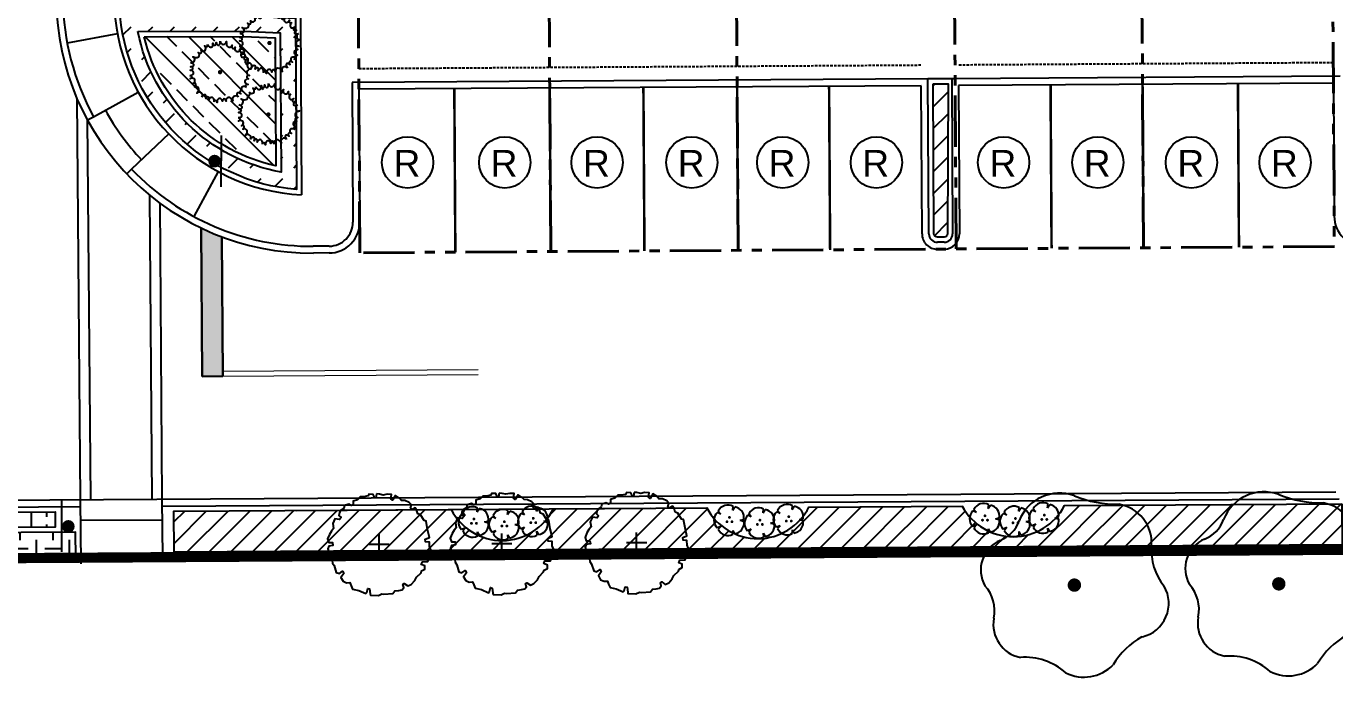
# Model space of a CAD drawing. Header units: feet. Extents: x 919634 to 928945, y 707022 to 708026.
# Drawn here: x 920218.2 to 920346.2, y 707040.5 to 707104.6 of the extents above; entities that cross this region are included whole.
import ezdxf
from ezdxf.enums import TextEntityAlignment as Align

# ---------------------------------------------------------------- set-up
doc = ezdxf.new("R2010")
doc.units = ezdxf.units.FT
doc.header["$LTSCALE"] = 20
doc.header["$MEASUREMENT"] = 0
for name, pattern in [('PHANTOM2', [1.25, 0.625, -0.125, 0.125, -0.125, 0.125, -0.125]), ('Site Plan$0$HIDDEN2', [0.1875, 0.125, -0.0625]), ('Site Plan$0$PHANTOM2', [1.25, 0.625, -0.125, 0.125, -0.125, 0.125, -0.125])]:
    doc.linetypes.add(name, pattern=pattern)
doc.layers.add('-u-site-propline', color=7, linetype='PHANTOM2', true_color=0xd10000)
for name, color, linetype in [('-u-site-root barrier', 7, 'ZIGZAG'), ('-u-site-xref', 7, 'Continuous'), ('L-002', 15, 'Continuous'), ('LK-SHRB-035M', 4, 'Continuous'), ('LK-SHRB-TRNK', 3, 'Continuous'), ('LK-TREE-050M', 2, 'Continuous'), ('LK-TREE-TRNK', 32, 'Continuous'), ('LP-PATT-GRND', 251, 'Continuous'), ('LP-PATT-SHAR', 4, 'Continuous'), ('LP-SHAR-BRDR-CONT', 123, 'Continuous'), ('LP-SHRB', 7, 'Continuous'), ('LP-TREE', 15, 'Continuous'), ('Site Plan$0$-u-site-parking_overhang', 252, 'Site Plan$0$HIDDEN2'), ('Site Plan$0$SP-PARKING DESIGNATION', 254, 'Continuous'), ('Site Plan$0$SP-PAVERS-BANDS', 251, 'Continuous'), ('Site Plan$0$SP-SIGNAGE', 4, 'Continuous')]:
    doc.layers.add(name, color=color, linetype=linetype)
for name, color, linetype, lineweight in [('Site Plan$0$SP-CURB', 3, 'Continuous', 25), ('Site Plan$0$SP-LOT LINES', 252, 'Site Plan$0$PHANTOM2', 40), ('Site Plan$0$SP-PARKING-STRIPE', 252, 'Continuous', 25), ('Site Plan$0$SP-PAVEMENT MARKINGS', 252, 'Continuous', 30), ('Site Plan$0$SP-PAVEMENT MARKINGS-YELLOW', 252, 'Continuous', 18), ('Site Plan$0$SP-SIDEWALK', 2, 'Continuous', 25)]:
    doc.layers.add(name, color=color, linetype=linetype, lineweight=lineweight)
doc.layers.get('-u-site-xref').off()
doc.styles.add('Site Plan$0$ARIAL', font='arial.ttf')
doc.linetypes.add('ZIGZAG', pattern='A,0.0001,-0.2,[131,ltypeshp.shx,S=0.2,R=0,X=-0.2,Y=0],-0.4,[131,ltypeshp.shx,S=0.2,R=180,X=0.2,Y=0],-0.2', length=0.8001)

# ---------------------------------------------------------------- blocks, each defined once
blk = doc.blocks.new('Site Plan')
at = {"layer": 'Site Plan$0$SP-PAVEMENT MARKINGS'}
h = blk.add_hatch(color=256, dxfattribs=at)
h.dxf.hatch_style = 1
edge = h.paths.add_edge_path()
edge.add_line((920237.4354668526, 707070.3095773967), (920237.3382632285, 707083.9577020537))
edge.add_arc((920246.1414358626, 707107.3565087442), 25.00000005927605, 244.3817537220362, 249.3825386016578, ccw=False)
edge.add_line((920235.3321127787, 707084.8141366988), (920235.4231127278, 707070.2969630869))
edge.add_line((920235.4231127278, 707070.2969630869), (920237.4354668526, 707070.3095773967))
at = {"layer": 'Site Plan$0$SP-SIGNAGE'}
h = blk.add_hatch(color=256, dxfattribs=at)
edge = h.paths.add_edge_path()
edge.add_arc((920236.6383727563, 707091.3557813666), 0.6250000000000013, 449.8343584087905, 809.8343584087904)
h = blk.add_hatch(color=256, dxfattribs=at)
edge = h.paths.add_edge_path()
edge.add_arc((920222.3234988974, 707055.6129883267), 0.6250000000000013, 629.8343584087904, 989.8343584087905)
at = {"layer": 'Site Plan$0$-u-site-parking_overhang', "ltscale": 0.1}
for p, q in [((920305.7430475191, 707100.7299799523, 0.00926596939151549), (920250.744208685, 707100.3852233441, 0.00926596939151549)), ((920346.0756730816, 707100.9828023663, 0.00926596939151549), (920309.4096418916, 707100.7529637582, 0.00926596939151549))]:
    blk.add_line(p, q, dxfattribs=at)
at = {"layer": 'Site Plan$0$SP-CURB'}
for p, q in [((920306.4213921047, 707099.4008725825), (920250.0824446949, 707099.0477155914)), ((920306.516454282, 707084.2356538699), (920306.4213921047, 707099.4008725825)), ((920346.7538843387, 707099.6536941605), (920308.7480128027, 707099.4154568514)), ((920309.0847536566, 707099.4175676894), (920308.7480128027, 707099.4154568515)), ((920308.7480128027, 707099.4154568514), (920308.84307498, 707084.2502381388)), ((920250.0824446949, 707099.0477155914), (920250.1682253785, 707085.3813375508)), ((920250.7566214275, 707098.3843910177), (920250.8382121806, 707085.3855429025)), ((920305.7555841416, 707098.7300192444), (920250.7567453074, 707098.3852626361)), ((920305.8464674448, 707084.2314541014), (920305.7555841416, 707098.7300192444)), ((920346.088209704, 707098.9828416583), (920309.422178514, 707098.7530030505)), ((920309.422178514, 707098.7530030505), (920309.5130618172, 707084.2544379075)), ((920346.0880768544, 707098.9827644353), (920346.1695644206, 707085.9830962215)), ((920224.1944318889, 707095.3844989326), (920224.7826115948, 707095.7053487941)), ((920228.523266813, 707090.5770861675), (920228.0380973413, 707090.1150141129)), ((920247.8528764406, 707083.0367587451), (920246.2939438496, 707083.0269866785)), ((920308.0182939845, 707083.4150517469), (920307.3516406739, 707083.4108728744)), ((920308.0224937529, 707082.7450649097), (920307.3558404425, 707082.7408860372)), ((920247.8570762092, 707082.3667719079), (920246.2981436182, 707082.3569998413)), ((920111.9594245148, 707057.5228033102), (920346.3387563669, 707058.9919947557)), ((920231.5259428646, 707057.6022850133), (920346.6446302005, 707058.3238989429)), ((920111.9636242833, 707056.8528164731), (920223.563925882, 707057.5523756329))]:
    blk.add_line(p, q, dxfattribs=at)
for centre, radius, start, end in [((920246.1414358387, 707107.3565086899), 25, 180.4182178489339, 270.3591501271923), ((920246.1414358387, 707107.3565086899), 24.33, 180.4182178489339, 208.6123040433392), ((920246.1414358387, 707107.3565086899), 24.33, 223.6031837825365, 270.3591501271923), ((920247.8382712755, 707085.3667129697), 2.330000000114738, 270.3591501292194, 0.3596275870529472), ((920247.8382712755, 707085.3667129697), 3.000000000114738, 270.3591501292194, 0.3596275870529472), ((920307.3464379758, 707084.2408565681), 1.5, 180.3591501269829, 270.359150126983), ((920307.3464379758, 707084.2408565681), 0.8299999999580905, 180.3591501269829, 270.359150126983), ((920308.0130912862, 707084.2450354405), 0.8299999999580905, 270.359150126983, 0.3591501269830338), ((920308.0130912862, 707084.2450354405), 1.5, 270.359150126983, 0.3591501269830338)]:
    blk.add_arc(centre, radius, start, end, dxfattribs=at)
blk.add_ellipse((920349.1695054824, 707086.001901155), major_axis=(2.999941061832942, 0.01880493364296853), ratio=0.9999999999999992, start_param=3.141592653550989, end_param=4.712388980345885, dxfattribs=at)
at = {"layer": 'Site Plan$0$SP-LOT LINES', "ltscale": 0.4}
for p, q in [((920250.8569675151, 707082.3952305607, 0.009266604901620514), (920250.2928195103, 707172.3934624158, 0.009266604901620514)), ((920269.523268221, 707082.5122390405, 0.009266604901620516), (920268.9591202165, 707172.5104708956, 0.009266604901620514)), ((920287.8562366138, 707082.6271580486, 0.009265969391285416), (920287.292088609, 707172.6253899036, 0.009265969391285416)), ((920309.1891547384, 707082.7608820447, 0.009266604901620514), (920308.6250067336, 707172.7591138995, 0.009266604901620514)), ((920327.5221281091, 707082.8758010839, 0.009266604901620514), (920326.9579801045, 707172.874032939, 0.009266604901620514)), ((920345.6242839074, 707172.9910414381, 0.009265969391512792), (920346.1884319116, 707082.992809583, 0.00926596939151279)), ((920346.1884319116, 707082.992809583, 0.009266604901620514), (920250.8569675151, 707082.3952305607, 0.009266604901620514))]:
    blk.add_line(p, q, dxfattribs=at)
at = {"layer": 'Site Plan$0$SP-PARKING DESIGNATION'}
for centre in [(920255.5200585634, 707091.2284421643), (920265.0231509203, 707091.2284421643), (920274.0569655973, 707091.2284421643), (920283.3254116789, 707091.2284421643), (920292.2225191371, 707091.2284421643), (920301.3820366448, 707091.2284421643), (920313.8263492021, 707091.2284421643), (920323.0490378472, 707091.2284421643), (920332.208555355, 707091.2284421643), (920341.3680877335, 707091.2284421643)]:
    blk.add_circle(centre, 2.510723853571849, dxfattribs=at)
at = {"layer": 'Site Plan$0$SP-PARKING-STRIPE', "const_width": 0.25}
for points in [[(920260.0897699511, 707098.4431258035), (920260.1901962588, 707082.4434409763)], [(920269.422920393, 707098.5015550434), (920269.523346221, 707082.5019466031)], [(920278.6898324764, 707082.5594575091), (920278.5894061686, 707098.5591423362)], [(920287.8563190544, 707082.6169170284), (920287.755892747, 707098.6166018554)], [(920296.8561417694, 707082.6734068264), (920296.7557154619, 707098.6730916533)], [(920318.4219551743, 707098.8091106112), (920318.5223810027, 707082.809502171)], [(920318.5223814825, 707082.809425784), (920318.4219551748, 707098.8091106112)], [(920327.4217778894, 707098.8656004093), (920327.5222037177, 707082.8659919692)], [(920336.754927372, 707098.9241824222), (920336.8553536803, 707082.9244975958)]]:
    blk.add_lwpolyline(points, dxfattribs=at)
at = {"layer": 'Site Plan$0$SP-PAVEMENT MARKINGS'}
for p, q in [((920235.3146894376, 707087.2604689896, -0.0001148072752497463), (920235.3146607912, 707087.2644911038, -0.0001148072752497463)), ((920235.4355068738, 707070.2970407789, -0.0001148072752497463), (920235.3321127787, 707084.8141366988, -0.0001148072752497463)), ((920237.4354683104, 707070.3095774058, -0.0001148072752497463), (920237.3382632285, 707083.9577020537, -0.0001148072752497463)), ((920235.4355068738, 707070.2970407789, -0.0001148072752497463), (920237.4354561494, 707070.3112848776, -0.0001148072752497463))]:
    blk.add_line(p, q, dxfattribs=at)
at = {"layer": 'Site Plan$0$SP-PAVEMENT MARKINGS-YELLOW'}
for p, q in [((920237.4319072843, 707070.8095649068), (920262.431425244, 707070.9662727431)), ((920237.4354683103, 707070.3095774056), (920262.43498627, 707070.466285242))]:
    blk.add_line(p, q, dxfattribs=at)
at = {"layer": 'Site Plan$0$SP-PAVERS-BANDS'}
for p, q in [((920223.5211027187, 707058.2361751723, -0.0001148072752497463), (920223.175908932, 707097.4862442584, 0.0001952772233757988)), ((920224.5210640472, 707058.2449695629, -0.0001148072752497463), (920224.1944318889, 707095.3844989326, 0.000178603478207894)), ((920230.5209627344, 707058.2807656275, -0.0001148072752497463), (920230.3092342301, 707088.0086046116, -0.0001148072752497463)), ((920231.5209373722, 707058.2878876769, -0.0001148072752497463), (920231.3147622397, 707087.2360029067, -0.0001148072752497463))]:
    blk.add_line(p, q, dxfattribs=at)
at = {"layer": 'Site Plan$0$SP-SIDEWALK'}
for p, q in [((920245.0427464002, 707105.3566633796), (920245.151364509, 707088.0518801117)), ((920227.1369079227, 707103.8242546374), (920222.2210962528, 707102.9105831287)), ((920308.7480128027, 707099.4154568515), (920306.4213921047, 707099.4008725825)), ((920224.7826115947, 707095.7053487942), (920229.1720123847, 707098.0997507456)), ((920232.1439345125, 707094.0253850829), (920228.523266813, 707090.5770861675)), ((920236.9732776894, 707090.3390536467), (920234.6017934295, 707085.9372287518)), ((920223.5669420648, 707051.9563035215), (920223.5211027187, 707058.2361751723)), ((920231.5625190239, 707052.5914459334), (920231.5209424816, 707058.287324532)), ((920223.5358037408, 707056.2221732213), (920231.5356508238, 707056.2723197372))]:
    blk.add_line(p, q, dxfattribs=at)
for radius, start, end in [(19.33, 180.4182178489339, 267.0640590204353), (23, 208.6123040433331, 223.6031837824345)]:
    blk.add_arc((920246.1414358387, 707107.3565086899), radius, start, end, dxfattribs=at)
at = {"layer": 'Site Plan$0$SP-SIGNAGE'}
for p, q in [((920237.2705907464, 707093.8515890617), (920237.2561495428, 707088.8563599364)), ((920221.6912809073, 707053.1171806316), (920221.7057221109, 707058.1124097569))]:
    blk.add_line(p, q, dxfattribs=at)
at = {"layer": 'Site Plan$0$SP-PARKING DESIGNATION', "style": 'Site Plan$0$ARIAL'}
for p in [(920255.4520189269, 707089.8494808141, 6.148252897075768e-08), (920264.9551112837, 707089.8494808141, 6.148252897075768e-08), (920273.9889259607, 707089.8494808141, 6.148252897075768e-08), (920283.2573720423, 707089.8494808141, 6.148252897075768e-08), (920292.1544795005, 707089.8494808141, 6.148252897075768e-08), (920301.3139970083, 707089.8494808141, 6.148252897075768e-08), (920313.7583095655, 707089.8494808141, 6.148252897075768e-08), (920322.9809982106, 707089.8494808141, 6.148252897075768e-08), (920332.1405157184, 707089.8494808141, 6.148252897075768e-08), (920341.3000480969, 707089.8494808141, 6.148252897075768e-08)]:
    blk.add_text('R', height=2.6, dxfattribs=at).set_placement(p, align=Align.CENTER)
blk = doc.blocks.new('TREE-SIMP-005')
at = {"layer": 'LK-TREE-050M'}
for centre, radius, start, end in [((-0.08377323303946582, 0.2740128446012839), 0.2410148314504328, 69.66030257962633, 159.1136661743774), ((0.2415069132607073, 1.096206151856158), 0.643263060235758, 247.9484677748395, 270.591019969107), ((0.2135752346658535, 0.2365424991404055), 0.219177793304975, 356.1089469460936, 80.92588036899413), ((-0.4874905437243342, 0.4274506444509818), 0.1908777990837059, 291.996127445669, 339.2865678889345), ((-0.3442528656520381, 0.08553475810633415), 0.1798612492954901, 113.509049978634, 209.6004086586038), ((0.7466102499786018, 0.1943064552262648), 0.315551059145618, 175.025396269356, 219.3558172424032), ((-0.6576237495174837, -0.1441039940954987), 0.2108728950657779, 348.5773534052316, 41.8886302719907), ((0.3365289680545516, -0.102409677929149), 0.1921463519017287, 283.2700858267119, 30.18650749245099), ((-0.265001679921312, -0.2198436052661314), 0.189005064244361, 169.6436695143773, 258.5100727003751), ((0.5861506970211678, -0.664476605715052), 0.4288702278534303, 119.0130174089601, 149.3178692318655), ((-0.2765590912944447, -0.748742478672515), 0.3446705058437789, 48.53128869969259, 94.3414469668017), ((0.0544451531613106, -0.2900011770143003), 0.2252759235935523, 242.8610345167371, 316.3018933739532)]:
    blk.add_arc(centre, radius, start, end, dxfattribs=at)
at = {"layer": 'LK-TREE-TRNK', "const_width": 0.0375}
blk.add_lwpolyline([(-0.01875000000001137, -7.105427357601002e-15, 1), (0.01874999999998295, -7.105427357601002e-15, 1)], format="xyb", close=True, dxfattribs=at)
blk = doc.blocks.new('TREE-SIMP-125')
at = {"layer": 'LK-TREE-050M'}
blk.add_lwpolyline([(-0.02506661354843231, 0.49870568098099), (-0.03163990929274973, 0.4614792071522942), (-0.04259540219993596, 0.4592894174218003), (-0.05793309226999099, 0.4943260950652899), (-0.1017550638987643, 0.49651588802314), (-0.1105194582245019, 0.4789975475877171), (-0.1543414298532468, 0.4702383789836801), (-0.1872079085748339, 0.4702383789836801), (-0.2156921901334954, 0.4417710769863774), (-0.2595141617622687, 0.4286323224666475), (-0.2595141617622687, 0.3979752275114947), (-0.2792340489951926, 0.3826466800339148), (-0.3011450399927469, 0.3957854345536447), (-0.3449670116214918, 0.3826466800339148), (-0.3515403073658092, 0.354179378036612), (-0.3865978846688165, 0.3322814549128452), (-0.3953622789945825, 0.3103835285617293), (-0.3997444761574513, 0.2862958124801196), (-0.3778334903430789, 0.2665876790868467), (-0.3931711804131339, 0.2468795489209299), (-0.4391842506233274, 0.2534489245671168), (-0.4610952364376999, 0.2052734924038901), (-0.4523308421119623, 0.1549082640554644), (-0.4742418279263347, 0.1308205479738547), (-0.4939617151592586, 0.09797366328821511), (-0.5114905038107622, 0.05198802085548238), (-0.500535010903576, 0.0169513399846366), (-0.4632863350191485, 0.0169513399846366), (-0.4589041378562513, -0.01370575174316002), (-0.500535010903576, -0.02027513061671016), (-0.5092994052293136, -0.04655263965616285), (-0.4873884194149412, -0.1275749597323852), (-0.4698596307634375, -0.1341443386059282), (-0.4632863350191485, -0.1866993566848478), (-0.4479486449490651, -0.2129768657243005), (-0.4260376591346926, -0.2808604312808001), (-0.3953622789945825, -0.2918093928426799), (-0.3624958002729954, -0.2677216767610702), (-0.3515403073658092, -0.2918093928426799), (-0.3800245889244991, -0.3312256564018696), (-0.3581136031101266, -0.3684521302305654), (-0.3230560258071193, -0.3837806777081383), (-0.2901895470855607, -0.3815908847502953), (-0.2792340489951926, -0.4122479797054481), (-0.2638963589251375, -0.4450948643910948), (-0.202545598644889, -0.4582336189108247), (-0.1324304440388744, -0.4888907138659704), (-0.1236660497131368, -0.4779417523040905), (-0.1127105568059505, -0.4385254887449008), (-0.0951817681544469, -0.4429050714332448), (-0.08860847241012948, -0.4910805068238204), (-0.08641737382868087, -0.5064090543014004), (-0.007537824896928669, -0.5085988472592504), (0.02751975240607862, -0.4932702997816705), (0.04723963963900246, -0.4954600927395205), (0.1370746814779409, -0.4888907138659704), (0.1567945687108931, -0.4626132048265177), (0.1940432445953206, -0.4582336189108247), (0.2269097233169077, -0.4516642432646307), (0.244438511968383, -0.4297663169135149), (0.2356741176426453, -0.3991092251857182), (0.2488207091312802, -0.3903500533543252), (0.2838782864342591, -0.4144377694359349), (0.3189358637372663, -0.3991092251857182), (0.3539934410402736, -0.3596929583991724), (0.3693311311103287, -0.3268460737135257), (0.4153442013205222, -0.2830502242386501), (0.4197263984834194, -0.2655318838032201), (0.4525928772049781, -0.2480135433677972), (0.4525928772049781, -0.2151666586821506), (0.4175352999019708, -0.1998381112045777), (0.428490792809157, -0.1735606021651179), (0.4832682573450882, -0.1713708092072679), (0.4986059474151716, -0.1275749597323852), (0.4898415530894056, -0.07720973461131564), (0.511752538903778, -0.05312201530234972), (0.5007970459965918, -0.02465471653239604), (0.4986059474151716, 0.01914113294247954), (0.4613572715307157, 0.02352071885817963), (0.4569750743678469, 0.04979822789763944), (0.4986059474151716, 0.06731656833305522), (0.481077158763668, 0.1461490954514346), (0.4657394686935845, 0.229361208485507), (0.4460195814606607, 0.2337407944012), (0.4087709055762048, 0.2906753983958126), (0.3824777225989635, 0.3016243599576924), (0.3715222296917773, 0.3410406235168821), (0.3561845396217223, 0.3607487569101551), (0.3233180609001352, 0.3410406235168821), (0.3101714694115287, 0.356369170994455), (0.321126962318715, 0.3892160589074578), (0.2992159765043425, 0.4133037749890747), (0.2553940048755692, 0.4330119051549843), (0.2203364275725903, 0.4352016981128344), (0.2028076389210867, 0.4570996244639502), (0.161176765873762, 0.4833771335034101), (0.1326924843150721, 0.4373914910706844), (0.117354794245017, 0.4505302455904143), (0.1239280899893345, 0.4943260950652899), (0.07791501977914095, 0.49651588802314), (0.04066634389468504, 0.487756716191754), (0.003417668010257557, 0.49651588802314)], close=True, dxfattribs=at)
at = {"layer": 'LK-TREE-TRNK'}
for p, q in [((-0.09999999999999432, 0), (0.1000000000000227, 0)), ((0, -0.1000000000000014), (0, 0.1000000000000014))]:
    blk.add_line(p, q, dxfattribs=at)
blk = doc.blocks.new('SHRUB-LRG-421')
at = {"layer": 'LK-SHRB-035M'}
for p, q in [((0.1070605847806689, 0.3273411572877905), (0.1226090518030247, 0.4520215615394463)), ((0.1070605847806689, 0.3273411572877905), (0.1765469323739666, 0.4376839616435433)), ((-0.2847589954806651, 0.2000312582911725), (-0.3985323658521303, 0.2533470929504844)), ((-0.2847589954806651, 0.2000312582911725), (-0.3682287763061147, 0.3002145037162407)), ((0.3492184028398952, -0.005960485389671533), (0.4726012543041307, 0.01778040750961551)), ((-0.2847589954806651, -0.2119522290705191), (-0.4058325046575888, -0.2603783826503054)), ((-0.2847589954806651, -0.2119522290705191), (-0.3706232724072152, -0.3036816353641498)), ((0.1070605847806689, -0.3392621280671371), (0.1677669135920894, -0.4492698535837576)), ((0.1070605847806689, -0.3392621280671371), (0.1157028217975551, -0.4693743823489385)), ((0.3492184028398952, -0.005960485389671533), (0.4756331082320884, -0.0379481273089084))]:
    blk.add_line(p, q, dxfattribs=at)
for centre, start, end in [((-0.05022857247180212, 0.1414409158475465), 60.90413336494095, 153.4676079125364), ((0.1238117442153808, 0.08618405869442114), 348.9041333649409, 81.46760791253651), ((-0.1565623821000059, -0.00700595351980482), 132.904133364941, 225.4676079125363), ((-0.04823997391631707, -0.1540080214654722), 204.904133364941, 297.4676079125363), ((0.1250407657126544, -0.09641342650505891), 276.9041333649411, 9.467607912536403)]:
    blk.add_arc(centre, 0.3554337938960817, start, end, dxfattribs=at)
at = {"layer": 'LK-SHRB-TRNK', "const_width": 0.04687499999999999}
for points in [[(-0.02397241328819177, 0.08914721400351056, 1), (0.02290258671183665, 0.08914721400351056, 1)], [(-0.1062937164925586, -0.0534374656917862, 1), (-0.05941871649256569, -0.0534374656917862, 1)], [(0.05834888991621057, -0.0534374656917862, 1), (0.1052238899162035, -0.0534374656917862, 1)]]:
    blk.add_lwpolyline(points, format="xyb", close=True, dxfattribs=at)
blk = doc.blocks.new('TREE-SIMP-050')
at = {"layer": 'LK-TREE-050M'}
for points in [[(-0.5063208654652271, 0.1645136218033301, 0.9238698787882458), (-0.47233222863332, 0.2683866190137891, 0.06820127350311533), (-0.414505700114006, 0.2542992514048521, 0.4181610453704602), (-0.3587322848368615, 0.304667357135699, 0.2374339859578812), (-0.3804403379060943, 0.3441349055462268, 0.0842579139704569), (-0.3573731892427077, 0.3297529989931149, 0.532571963510414), (-0.3181299486578553, 0.3586429804307514, 0.2259684077116941), (-0.3304879564975352, 0.3824677070835349, 0.1212493247515181), (-0.2921296729347489, 0.3655647037487171, 0.4541426145596303), (-0.246218640312037, 0.4083102835007679, 0.2106114980724684), (-0.2682389667170071, 0.4560223980669349, 0.1438807785519845), (-0.2383938047883305, 0.4387016716041785, 0.3522366507910852), (-0.2168579454985604, 0.4559898085478196, 0.1238093590723205), (-0.2175004819817445, 0.477896232070762)], [(-0.217327879187593, 0.4773786169928229, 0.2319409235831661), (-0.1676104671261101, 0.4321676284649527, 0.4036460338651622), (-0.1250247824814039, 0.4596424350364856, 0.1283771511674822), (-0.1267946207183854, 0.5029439559161091, 0.2004560848049677), (-0.1114589603899958, 0.4755629969990025, 0.5121091914827116), (-0.06840131768714741, 0.4833958400625562, 0.2449079070525383), (-0.06887400725514681, 0.5142511698203265, 0.01983770546384903), (-0.05012887402119759, 0.4775730350413312, 0.6492109322906671), (-0.006329458357100748, 0.4869599499713431, 0.09886101778078543), (-1.2281175344242e-05, 0.5364276663579091)], [(-2.842170943040401e-14, 0.5323772633802832, 0.9238698787882456), (0.1092921572607963, 0.5321506702360068, 0.06820127350311533), (0.1137636545370526, 0.4728011374758125, 0.4181610453704602), (0.1789015028607821, 0.4353220680857532, 0.2374339859578812), (0.2097292146456198, 0.4681637965985033, 0.0842579139704569), (0.2031793496502985, 0.4417813810134277, 0.532571963510414), (0.2427821830072787, 0.4133863365660488, 0.2259684077116941), (0.2616220101002682, 0.4325017458724716, 0.1212493247515181), (0.2573996601296926, 0.3907975350497281, 0.4541426145596303), (0.3122404116054156, 0.3603426588818621, 0.2106114980724684), (0.350812673988969, 0.3960290880387731, 0.1438807785519845), (0.3435623464554283, 0.3622922534747062, 0.3522366507910852), (0.3666592882592852, 0.3471527622798334, 0.1238093590723205), (0.3872949804066934, 0.354533307943683)], [(0.3868560364105633, 0.3542092010759319, 0.2319409235831661), (0.3592213564063229, 0.2929541685739423, 0.4036460338651622), (0.3985111505024292, 0.2609429578394611, 0.1283771511674822), (0.4391464340079665, 0.2760070798616283, 0.2004560848049677), (0.4178445742688837, 0.2529608185469385, 0.5121091914827116), (0.438599594038493, 0.2144310484990086, 0.2449079070525383), (0.4677986873574866, 0.2244154242550138, 0.01983770546384903), (0.4387082730014811, 0.1952535761753609, 0.6492109322906671), (0.4611705233974703, 0.156498572736254, 0.09886101778078543), (0.5101692325187912, 0.1657769452493199)], [(-0.5211720524514476, -0.05917299027196066, 0.2319409235831661), (-0.462810321960518, -0.02585988534517014, 0.4036460338651622), (-0.4757807155120304, 0.02313168968483836, 0.1283771511674822), (-0.5175098192026155, 0.03482937933084429, 0.2004560848049677), (-0.4867300001406534, 0.04095327739020149, 0.5121091914827116), (-0.4808739332444532, 0.08432401067994988, 0.2449079070525383), (-0.5103651647825984, 0.09340927744833039, 0.01983770546384903), (-0.4696896209643455, 0.09990279159061544, 0.6492109322906671), (-0.4650823437925737, 0.1444592275059762, 0.09886101778078543), (-0.51017682270259, 0.1657535850656444)], [(0.5063208654651987, 0.1645136218033301, 0.9238698787882456), (0.5398784965242669, 0.06050058232808908, 0.06820127350311533), (0.4848155053022936, 0.03790792147479749, 0.4181610453704602), (0.4692994942432449, -0.0356235230058175, 0.2374339859578812), (0.5100601209908859, -0.05479376694616889, 0.0842579139704569), (0.4829449331386684, -0.05671708992996116, 0.532571963510414), (0.4681775896192164, -0.1031561739481432, 0.2259684077116941), (0.4921792509445595, -0.1151669279406917, 0.1212493247515181), (0.4512114115875363, -0.1240385443683181, 0.4541426145596303), (0.4391938273454059, -0.1856062727152761, 0.2106114980724684), (0.4850531229264163, -0.2112629611253638, 0.1438807785519845), (0.4507270121524414, -0.2147927450960267, 0.3522366507910852), (0.4434658479336235, -0.2414376021704783, 0.1238093590723205), (0.4568619435453058, -0.2587825976176461)], [(-0.312923504070767, -0.430702253493493, 0.9238698787882453), (-0.4012095285382031, -0.3662786175598285, 0.06820127350311533), (-0.3699422657381035, -0.3156355567939642, 0.4181610453704602), (-0.4006102477518994, -0.2470272861133012, 0.2374339859578812), (-0.4448542741631059, -0.2554767282557151, 0.0842579139704569), (-0.4240481272702539, -0.237982819743479, 0.532571963510414), (-0.439397304117108, -0.1917327848332917, 0.2259684077116941), (-0.4658748000882724, -0.1961237032956191, 0.1212493247515181), (-0.437945727125765, -0.1648661230457478, 0.4541426145596303), (-0.4644118999820535, -0.1079930257222941, 0.2106114980724684), (-0.5165934725272621, -0.1141917464021844, 0.1438807785519845), (-0.4908978205220365, -0.09115970950193741, 0.3522366507910852), (-0.5006848693078894, -0.06533556207373437, 0.1238093590723205), (-0.5217176708409283, -0.05917719342845373)], [(-0.1047741632139605, -0.5139495361968756, 0.2319409235831661), (-0.1184220421897919, -0.4481499165534615, 0.4036460338651622), (-0.1690238708967797, -0.4453462645940434, 0.1283771511674822), (-0.1930440370606448, -0.481418215682595, 0.2004560848049677), (-0.1893567230411861, -0.4502524796211702, 0.5121091914827116), (-0.2287951173617842, -0.4312807353946511, 0.2449079070525383), (-0.2465490112544728, -0.4565210614927011, 0.01983770546384903), (-0.2401552758978482, -0.4158297142673462, 0.6492109322906671), (-0.2811072376741777, -0.3976792373841107, 0.09886101778078543), (-0.3152943355273123, -0.4339863170302038)], [(0.3129235040707385, -0.430702253493493, 0.9238698787882456), (0.2243711033863747, -0.4947592540180992, 0.06820127350311533), (0.1858688060126781, -0.4493727535615335, 0.4181610453704602), (0.1111415354846486, -0.4573386161023762, 0.2374339859578812), (0.1055052764326092, -0.5020282069428816, 0.0842579139704569), (0.09529703372393783, -0.476834470333138, 0.532571963510414), (0.04656748014838286, -0.4771403582154079, 0.2259684077116941), (0.04256149554092303, -0.5036788217197383, 0.1212493247515181), (0.02146432834319967, -0.4674575713844149, 0.4541426145596303), (-0.04080369865681632, -0.4750536439451025, 0.2106114980724684), (-0.05103335767117301, -0.5265967785782095, 0.1438807785519845), (-0.06499773329755953, -0.495041470480956, 0.3522366507910852), (-0.09258232138651579, -0.4963694065834758, 0.1238093590723205), (-0.1049387711293832, -0.5144697489683807)], [(0.4564180584423525, -0.2584652915999612, 0.2319409235831661), (0.3896214748700402, -0.251111995140306, 0.4036460338651622), (0.3713182183876995, -0.2983708179667701, 0.1283771511674822), (0.3982020429736224, -0.3323621994260293, 0.2004560848049677), (0.3697011093028664, -0.3192246133150149, 0.5121091914827116), (0.3394707742548349, -0.3508701638469063, 0.2449079070525383), (0.3579894959346177, -0.3755548100310122, 0.01983770546384903), (0.3212654978818534, -0.3568996885399969, 0.6492109322906671), (0.2913485164262966, -0.3902385128295052, 0.09886101778078543), (0.3153142068863986, -0.4339718796427121)]]:
    blk.add_lwpolyline(points, format="xyb", dxfattribs=at)
at = {"layer": 'LK-TREE-TRNK', "const_width": 0.03749999999999999}
blk.add_lwpolyline([(-0.01875000000001137, -7.105427357601002e-15, 1), (0.01874999999998295, -7.105427357601002e-15, 1)], format="xyb", close=True, dxfattribs=at)

msp = doc.modelspace()

# ---------------------------------------------------------------- block references
at = {"layer": '-u-site-xref'}
msp.add_blockref('Site Plan', (0, 0), dxfattribs=at)

# ---------------------------------------------------------------- next in the draw order: hatches: boundary and pattern name
at = {"layer": 'LP-PATT-GRND'}
h = msp.add_hatch(dxfattribs=at)
h.set_pattern_fill('DASH', color=256, scale=12, angle=45)
h.set_pattern_definition([(45, (920227.4014859278, 707088.5858245628), (0, 2.121320343559643), [1.5, -1.5])])
edge = h.paths.add_edge_path()
edge.add_line((920227.4014859278, 707105.5171673341), (920239.5119387337, 707105.5618854788))
edge.add_line((920239.5119387337, 707105.5618854788), (920244.5427508815, 707105.3543802486))
edge.add_line((920244.5427508815, 707105.3543802486), (920244.6480032143, 707088.5858245628))
edge.add_arc((920246.141437321, 707107.3565094818), 18.83000153367831, 185.6056745182649, 265.4510129195082, ccw=False)
edge = h.paths.add_edge_path(flags=16)
edge.add_line((920229.1349565706, 707104.023557991), (920239.4837850437, 707104.0617712946))
edge.add_line((920239.4837850437, 707104.0617712946), (920243.0517584775, 707103.9146035755))
edge.add_line((920243.0517584775, 707103.9146035755), (920243.1372839897, 707090.2888788342))
edge.add_arc((920246.1414373211, 707107.3565094817), 17.33000153364825, 191.0883614178232, 260.0173555847338, ccw=False)
h = msp.add_hatch(dxfattribs=at)
h.set_pattern_fill('ANSI31', color=256, scale=12)
h.set_pattern_definition([(45, (920306.9245164372, 707083.9108630513), (-1.060660171779821, 1.060660171779821), [])])
edge = h.paths.add_edge_path()
edge.add_line((920306.9245164372, 707098.904016561), (920308.4139470037, 707098.9133529587))
edge.add_line((920308.4139470037, 707098.9133529587), (920308.3430874365, 707084.2434414715))
edge.add_arc((920308.0130912862, 707084.2450354405), 0.3299999999607683, 270.3591501191273, 359.7232483176569, ccw=False)
edge.add_line((920308.0151598288, 707083.9150419238), (920307.3485065184, 707083.9108630513))
edge.add_arc((920307.3464379759, 707084.2408565683), 0.3300000002189384, 180.3591501392127, 270.35915009866187, ccw=False)
edge.add_line((920307.016444459, 707084.2387880256), (920306.9245164372, 707098.904016561))
at = {"layer": 'LP-PATT-SHAR'}
h = msp.add_hatch(dxfattribs=at)
h.set_pattern_fill('ANSI33', color=256, scale=12, angle=90)
h.set_pattern_definition([(135, (920229.7531822891, 707090.8961612666), (-2.121320343559643, -2.121320343559643), []), (135, (920229.7531822891, 707093.0174816066), (-2.121320343559643, -2.121320343559643), [1.5, -0.75])])
edge = h.paths.add_edge_path()
edge.add_line((920229.7531822891, 707103.525837396), (920239.4744004803, 707103.5617332332))
edge.add_line((920239.4744004803, 707103.5617332332), (920242.5547610094, 707103.4346780177))
edge.add_line((920242.5547610094, 707103.4346780177), (920242.6334623694, 707090.8961612666))
edge.add_arc((920246.1414373212, 707107.3565094817), 16.83000153367663, 193.1563872225267, 257.96929772372, ccw=False)
h = msp.add_hatch(dxfattribs=at)
h.set_pattern_fill('ANSI33', color=256, scale=12, angle=45)
h.set_pattern_definition([(90, (920143.7356233067, 707055.0502882366), (-3, 0), []), (90, (920145.2356233042, 707056.550288234), (-3, 0), [1.5, -0.75])])
h.paths.add_polyline_path([(920143.7450364836, 707055.0502882366), (920143.7356233067, 707056.5519673388), (920221.0379038056, 707057.0365316066), (920221.0473514969, 707055.5374827808)])
h = msp.add_hatch(dxfattribs=at)
h.set_pattern_fill('ANSI31', color=256, scale=12)
h.set_pattern_definition([(45, (920114.46670957, 707052.4104889296), (-1.060660171779821, 1.060660171779821), [])])
edge = h.paths.add_edge_path()
edge.add_line((920346.9209524083, 707057.8256212272), (920346.9475092627, 707053.8262686844))
edge.add_line((920346.9475092627, 707053.8262686844), (920232.6830975938, 707053.109450153))
edge.add_line((920232.6830975938, 707053.109450153), (920232.6580243491, 707057.1093715688))
edge.add_line((920232.6580243491, 707057.1093715688), (920259.7901975819, 707057.261842752))
edge.add_arc((920264.7689459057, 707059.8368380662), 5.605223968825412, 207.347884377566, 333.6057735113556)
edge.add_line((920269.7898620468, 707057.3450642314), (920284.7896058618, 707057.4332207853))
edge.add_arc((920289.7718010005, 707060.0476053067), 5.626479789860349, 207.6880409080294, 333.0975044196061)
edge.add_line((920294.7893708955, 707057.5017720105), (920309.789064426, 707057.5972636904))
edge.add_arc((920314.7728816087, 707060.2562946725), 5.64879451513979, 208.0813932559696, 332.6200957334432)
edge.add_line((920319.7888797441, 707057.6584797873), (920346.9209524083, 707057.8256212272))
h = msp.add_hatch(dxfattribs=at)
h.set_pattern_fill('LAFX-A410-SCREEN', color=256, scale=2.4, pattern_type=2)
h.set_pattern_definition([(0, (920113.0886780291, 707055.0803678115), (0, 3.216), [0.806472, -2.409534582624]), (0, (920113.8951467652, 707053.4674718115), (0, 3.216), [1.601232, -1.6147570698456]), (0, (920115.4963067651, 707055.0803678115), (0, 3.216), [0.806472, -2.409534582624]), (90, (920114.7016187651, 707054.2739678115), (-3.216, 1.969232053028944e-16), [0.794784, -2.421222487224]), (90, (920113.0886780291, 707052.6609998115), (-3.216, 1.969232053028944e-16), [0.783096, -2.432910391824]), (90, (920114.7016187651, 707051.8662179714), (-3.216, 1.969232053028944e-16), [0.794784, -2.421222487224]), (90, (920113.0886780291, 707053.4557838115), (-3.216, 1.969232053028944e-16), [0.8298479999999999, -2.386158773424])])
h.paths.add_polyline_path([(920143.4469530036, 707054.548399648), (920143.4626321454, 707052.0484488156), (920223.0625974159, 707052.5496843117), (920223.0443461619, 707055.0500588244)])

# ---------------------------------------------------------------- next in the draw order: linework, layer by layer
at = {"layer": '-u-site-propline', "const_width": 1}
msp.add_lwpolyline([(920947.0000886252, 707545.9204017931), (920946.2013768834, 707600.8345230455), (920548.4734135537, 707598.2488059332), (920114.5755185183, 707595.4173937511), (920115.1048384466, 707522.8953291861), (920102.9668962085, 707404.7482034572), (920105.5431136015, 707051.8130943171), (920991.6971269739, 707057.367269914), (920991.4728619354, 707093.1250671773), (921085.439179533, 707093.7985091242), (921082.2021453959, 707546.7798329409)], close=True, dxfattribs=at)
at = {"layer": '-u-site-root barrier', "ltscale": 0.1}
msp.add_lwpolyline([(920244.6904206432, 707057.1847958545), (920279.2563183137, 707057.4014699133)], dxfattribs=at)
at = {"layer": 'L-002'}
for points in [[(920227.4014859278, 707105.5171673341), (920239.5119387337, 707105.5618854788), (920244.5427508815, 707105.3543802486), (920244.6480032143, 707088.5858245628, -0.3632061845023666)], [(920229.1349565706, 707104.023557991), (920239.4837850437, 707104.0617712946), (920243.0517584775, 707103.9146035755), (920243.1372839897, 707090.2888788342, -0.3101685931879267)], [(920306.9245164372, 707098.904016561), (920308.4139470037, 707098.9133529587), (920308.3430874365, 707084.2434414715, -0.4109665869884377), (920308.0151598288, 707083.9150419238), (920307.3485065184, 707083.9108630513, -0.4142135621328381), (920307.016444459, 707084.2387880256)]]:
    msp.add_lwpolyline(points, format="xyb", close=True, dxfattribs=at)
at = {"layer": 'LP-SHAR-BRDR-CONT'}
for points in [[(920229.7531822891, 707103.525837396), (920239.4744004803, 707103.5617332332), (920242.5547610094, 707103.4346780177), (920242.6334623694, 707090.8961612666, -0.2905879452299499)], [(920346.9209524083, 707057.8256212272), (920346.9475092627, 707053.8262686844), (920232.6830975938, 707053.109450153), (920232.6580243491, 707057.1093715688), (920259.7901975819, 707057.261842752, 0.6143496711063197), (920269.7898620468, 707057.3450642314), (920284.7896058618, 707057.4332207853, 0.6092620511336453), (920294.7893708955, 707057.5017720105), (920309.789064426, 707057.5972636904, 0.6040643037183415), (920319.7888797441, 707057.6584797873), (920346.9209524083, 707057.8256212272)]]:
    msp.add_lwpolyline(points, format="xyb", close=True, dxfattribs=at)
for points in [[(920143.7450364836, 707055.0502882366), (920143.7356233067, 707056.5519673388), (920221.0379038056, 707057.0365316066), (920221.0473514969, 707055.5374827808)], [(920143.4469530036, 707054.548399648), (920143.4626321454, 707052.0484488156), (920223.0625974159, 707052.5496843117), (920223.0443461619, 707055.0500588244)]]:
    msp.add_lwpolyline(points, close=True, dxfattribs=at)

# ---------------------------------------------------------------- next in the draw order: block references
at = {"layer": 'LP-SHRB', "xscale": 2.960220199269134, "yscale": 2.960220199269134, "zscale": 2.960220199269134}
for p in [(920262.0099436401, 707056.0745097874), (920264.989231401, 707055.8098828804), (920267.8140561013, 707056.140688047), (920287.0094524887, 707056.2312175664), (920289.9887402497, 707055.9665906595), (920292.8135649499, 707056.2973958261), (920312.0089613374, 707056.3879253432), (920314.9882490983, 707056.1232984363), (920317.8130737985, 707056.4541036029)]:
    msp.add_blockref('SHRUB-LRG-421', p, dxfattribs=at)
at = {"layer": 'LP-TREE'}
for name, p, xscale, yscale, zscale in [('TREE-SIMP-050', (920242.0010418758, 707102.9139978536), 5.644272837357521, 5.644272837357521, 5.644272837357521), ('TREE-SIMP-050', (920237.1704066517, 707100.0570938145), 5.644272837357521, 5.644272837357521, 5.644272837357521), ('TREE-SIMP-050', (920241.9024060715, 707095.919537047), 5.644272837357521, 5.644272837357521, 5.644272837357521), ('TREE-SIMP-005', (920340.7529593387, 707049.9960624283), 17.4705586228176, 17.4705586228176, 15.03416260495856), ('TREE-SIMP-125', (920252.7375442195, 707053.8746637944), 9.856521844232574, 9.856521844232574, 9.855894546090255), ('TREE-SIMP-125', (920264.7373073801, 707053.9500567007), 9.856521844232574, 9.856521844232574, 9.855894546090255), ('TREE-SIMP-125', (920277.9270417687, 707054.032562505), 9.856521844232574, 9.856521844232574, 9.855894546090255), ('TREE-SIMP-005', (920320.753354071, 707049.8704075856), 17.4705586228176, 17.4705586228176, 15.03416260495856)]:
    msp.add_blockref(name, p, dxfattribs=dict(at, xscale=xscale, yscale=yscale, zscale=zscale))

doc.saveas('drawing.dxf')
